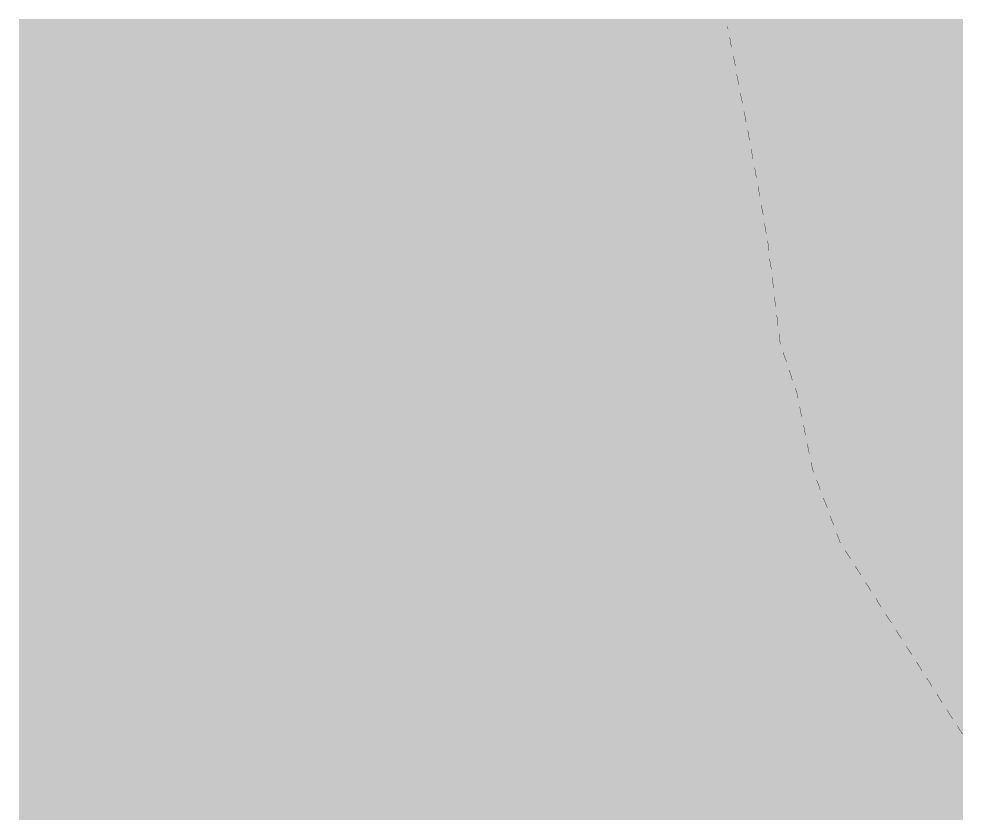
# Model space of a CAD drawing. Header units: metres. Extents: x 267733 to 276043, y 2074500 to 2088484.
# Drawn here: x 267733 to 276043, y 2081492 to 2088484 of the extents above; entities that cross this region are included whole.
import ezdxf

# ---------------------------------------------------------------- set-up
doc = ezdxf.new("R2010")
doc.units = ezdxf.units.M
doc.layers.add('ARABIAN SEA', color=141, linetype='Continuous')
doc.layers.add('FERRY', color=5, linetype='Continuous')

# ---------------------------------------------------------------- blocks, each defined once
blk = doc.blocks.new('TYJ')
at = {"layer": 'ARABIAN SEA'}
h = blk.add_hatch(dxfattribs=at)
h.set_pattern_fill('DASH', color=256, scale=30)
h.paths.add_polyline_path([(274039.1, 2079834.7), (274160.5, 2079961.4), (274251, 2080184.5), (274259.2, 2080204.4), (274275.5, 2080228.2), (274283.5, 2080232.1), (274295.6, 2080240), (274311.8, 2080259.8), (274332.1, 2080283.6), (274336.2, 2080291.5), (274340.2, 2080295.5), (274360.5, 2080323.3), (274380.8, 2080347.1), (274388.9, 2080355), (274409.2, 2080382.8), (274429.5, 2080406.5), (274433.5, 2080414.5), (274441.7, 2080426.4), (274457.9, 2080446.2), (274470.1, 2080462.1), (274482.3, 2080478), (274498.5, 2080497.8), (274506.6, 2080509.7), (274514.7, 2080517.6), (274531, 2080541.4), (274551.3, 2080573.2), (274555.3, 2080573.2), (274555.4, 2080577.2), (274559.4, 2080581.1), (274579.7, 2080604.9), (274596, 2080632.7), (274604, 2080636.7), (274608.1, 2080644.6), (274628.3, 2080664.4), (274652.6, 2080688.1), (274656.6, 2080692.1), (274664.7, 2080696), (274689, 2080719.7), (274713.2, 2080743.5), (274717.2, 2080743.4), (274717.3, 2080747.4), (274741.4, 2080763.2), (274749.5, 2080771.1), (274773.8, 2080790.8), (274777.8, 2080794.8), (274785.8, 2080798.7), (274810.1, 2080818.4), (274830.2, 2080830.2), (274846.3, 2080838), (274866.5, 2080853.8), (274878.5, 2080861.7), (274886.6, 2080865.6), (274906.7, 2080877.4), (274914.8, 2080881.3), (274938.9, 2080893), (274951, 2080900.9), (274971.1, 2080908.6), (274987.2, 2080916.5), (274995.2, 2080920.4), (275015.3, 2080928.2), (275027.3, 2080932), (275051.5, 2080943.8), (275067.5, 2080947.6), (275103.7, 2080963.2), (275107.7, 2080963.1), (275107.7, 2080967.1), (275136, 2080990.8), (275164.1, 2081002.5), (275176.2, 2081006.4), (275192.4, 2081022.2), (275204.5, 2081034.1), (275216.7, 2081054), (275256.8, 2081061.5), (275272.8, 2081065.3), (275280.9, 2081069.2), (275321, 2081076.8), (275329, 2081080.7), (275373.1, 2081088.2), (275385.2, 2081092.1), (275405.2, 2081095.9), (275417.2, 2081099.7), (275437.3, 2081107.5), (275461.4, 2081111.3), (275477.5, 2081119.1), (275493.5, 2081122.9), (275505.5, 2081122.8), (275537.6, 2081134.4), (275545.6, 2081134.3), (275549.7, 2081138.3), (275553.7, 2081138.2), (275589.8, 2081145.8), (275593.8, 2081149.8), (275669.2, 2081092.9), (275677.1, 2081084.9), (275696.9, 2081064.6), (275784, 2080983.6), (275854.8, 2080874.8), (275926.8, 2080874), (275934.2, 2080817.9), (276004.9, 2080701.1), (276040.4, 2080659.9), (276041.3, 2088484.5), (267732.8, 2088484.5), (267732.8, 2074544.5), (273834.3, 2074523.7), (273836.4, 2074551.7), (273836.4, 2074555.7), (273808.7, 2074580), (273804.8, 2074588), (273793.1, 2074612.2), (273789.1, 2074616.2), (273781.2, 2074624.3), (273761.4, 2074644.5), (273745.7, 2074668.7), (273737.8, 2074676.8), (273725.9, 2074684.9), (273706, 2074701.1), (273690.3, 2074721.3), (273682.4, 2074733.4), (273670.6, 2074753.6), (273658.7, 2074765.7), (273642.9, 2074777.9), (273627, 2074790), (273615.1, 2074798.2), (273603.3, 2074818.3), (273575.5, 2074834.6), (273567.5, 2074838.7), (273559.6, 2074846.8), (273539.9, 2074867), (273512.1, 2074891.3), (273508.2, 2074895.4), (273504.2, 2074895.4), (273480.5, 2074923.7), (273460.7, 2074943.9), (273456.8, 2074952), (273448.9, 2074960.1), (273433.2, 2074984.2), (273409.5, 2075016.5), (273393.8, 2075044.7), (273389.9, 2075052.7), (273390, 2075056.7), (273386, 2075064.8), (273374.4, 2075092.9), (273366.6, 2075113), (273362.8, 2075137.1), (273358.9, 2075145.1), (273355.2, 2075169.2), (273355.4, 2075185.2), (273351.6, 2075209.2), (273351.8, 2075225.2), (273356, 2075241.2), (273360.2, 2075257.1), (273364.4, 2075281.1), (273368.7, 2075305), (273368.8, 2075313), (273373.1, 2075337), (273381.2, 2075348.9), (273393.5, 2075376.8), (273401.6, 2075384.7), (273401.7, 2075392.7), (273409.8, 2075404.6), (273414, 2075424.6), (273426.3, 2075448.4), (273450.8, 2075496.2), (273450.9, 2075500.2), (273454.9, 2075504.1), (273479.2, 2075527.9), (273503.5, 2075555.6), (273503.5, 2075559.6), (273507.5, 2075559.6), (273535.8, 2075583.3), (273560, 2075599), (273568.1, 2075606.9), (273584.2, 2075614.7), (273604.3, 2075626.5), (273616.3, 2075630.4), (273640.5, 2075646.1), (273648.6, 2075650), (273672.7, 2075657.8), (273696.8, 2075669.5), (273716.9, 2075677.3), (273724.9, 2075681.2), (273745, 2075689), (273757.1, 2075692.8), (273781.2, 2075704.6), (273793.3, 2075712.4), (273805.4, 2075724.3), (273817.6, 2075744.2), (273837.8, 2075763.9), (273849.9, 2075767.8), (273866, 2075779.6), (273882.2, 2075791.5), (273894.3, 2075803.3), (273910.5, 2075819.2), (273926.7, 2075839), (273938.8, 2075846.8), (273947, 2075862.8), (273959.1, 2075878.6), (273967.3, 2075894.5), (273983.5, 2075914.4), (273995.8, 2075938.2), (273999.9, 2075950.2), (274004, 2075958.2), (274016.4, 2075990), (274020.6, 2076006), (274028.8, 2076029.9), (274028.9, 2076033.9), (274037.2, 2076061.8), (274041.4, 2076077.8), (274049.7, 2076105.7), (274049.8, 2076121.7), (274058.4, 2076173.6), (274062.9, 2076221.6), (274064.3, 2076345.6), (274060.9, 2076393.6), (274060.9, 2076397.6), (274057, 2076409.7), (274053.4, 2076445.7), (274053.5, 2076453.7), (274046, 2076493.8), (274046.1, 2076505.8), (274042.3, 2076521.9), (274038.5, 2076541.9), (274038.7, 2076561.9), (274031, 2076586), (274031, 2076590), (274027.3, 2076618.1), (274023.6, 2076638.1), (274019.8, 2076658.2), (274016, 2076674.2), (274016.1, 2076686.2), (274008.5, 2076726.3), (274004.6, 2076730.3), (274000.8, 2076750.4), (273997.1, 2076778.4), (273997.3, 2076790.4), (273989.7, 2076826.5), (273989.8, 2076838.5), (273993.9, 2076850.5), (273990.3, 2076882.5), (273951.4, 2078067.3), (274005.7, 2079355), (274000.5, 2079603.1)])
h.paths.add_polyline_path([(271017.9, 2080945.9), (272296.5, 2080931.7), (272299.4, 2081188.4), (271020.8, 2081202.6)], flags=24)
at = {"layer": 'FERRY', "lineweight": 0, "const_width": 3}
for points in [[(273970, 2088417.6), (273974.1, 2088393.6)], [(274004.3, 2088233.2), (273996.8, 2088273.3), (273989.3, 2088321.4)], [(274038.5, 2088068.8), (274030.9, 2088108.9), (274019.5, 2088157)], [(274068.7, 2087904.4), (274061.1, 2087944.5), (274049.7, 2087996.6)], [(274102.9, 2087740), (274091.3, 2087780.1), (274083.9, 2087832.2)], [(274133, 2087575.6), (274125.5, 2087619.7), (274114.1, 2087667.8)], [(274163.3, 2087415.2), (274155.7, 2087455.3), (274148.2, 2087503.4)], [(274193.4, 2087250.9), (274185.9, 2087291), (274178.4, 2087339)], [(274223.6, 2087086.5), (274216.1, 2087126.6), (274208.6, 2087174.7)], [(274253.8, 2086922.1), (274246.2, 2086962.2), (274238.8, 2087010.3)], [(274284, 2086757.7), (274276.4, 2086797.8), (274264.9, 2086846)], [(274310.1, 2086593.4), (274302.6, 2086633.5), (274295.2, 2086685.6)], [(274332.5, 2086445.1), (274329, 2086489.2), (274321.5, 2086533.3)], [(274354.7, 2086280.8), (274347.2, 2086324.9), (274339.7, 2086373)], [(274372.9, 2086116.6), (274369.3, 2086156.6), (274361.9, 2086208.7)], [(274395, 2085952.3), (274387.5, 2085992.4), (274384, 2086040.4)], [(274413.2, 2085784.1), (274409.7, 2085828.1), (274402.2, 2085876.2)], [(274435.3, 2085619.8), (274427.8, 2085659.9), (274424.4, 2085711.9)], [(274489.6, 2085463.1), (274474.1, 2085503.3), (274458.5, 2085547.5)], [(274539.8, 2085302.5), (274528.3, 2085342.7), (274512.8, 2085390.8)], [(274590.1, 2085145.9), (274582.5, 2085186), (274578.6, 2085190.1), (274567.1, 2085234.2)], [(274624.3, 2084981.5), (274612.7, 2085021.6), (274605.3, 2085069.7)], [(274658.5, 2084817.1), (274646.9, 2084857.2), (274639.5, 2084909.3)], [(274688.7, 2084656.7), (274681.1, 2084696.8), (274669.7, 2084744.9)], [(274726.9, 2084492.2), (274715.2, 2084524.4), (274715.3, 2084532.4), (274703.8, 2084580.5)], [(274785.1, 2084335.6), (274773.6, 2084375.7), (274754.1, 2084423.9)], [(274847.4, 2084182.8), (274831.8, 2084219), (274812.4, 2084267.2)], [(274905.7, 2084026.1), (274890.1, 2084062.3), (274870.6, 2084110.6)], [(274964, 2083869.5), (274960, 2083873.5), (274948.4, 2083909.6), (274928.9, 2083953.9)], [(275054.4, 2083728.4), (275030.8, 2083764.7), (275003.2, 2083805)], [(275144.8, 2083587.4), (275121.2, 2083623.7), (275093.7, 2083664)], [(275231.3, 2083446.4), (275211.7, 2083482.6), (275184.1, 2083522.9)], [(275321.7, 2083305.3), (275298.1, 2083341.6), (275274.6, 2083385.9)], [(275412.2, 2083168.3), (275388.6, 2083200.6), (275361.1, 2083244.9)], [(275502.7, 2083027.3), (275479, 2083059.5), (275451.5, 2083103.9)], [(275593.1, 2082886.2), (275569.5, 2082922.5), (275541.9, 2082962.8)], [(275679.5, 2082745.2), (275659.9, 2082781.5), (275632.4, 2082821.8)], [(275770, 2082604.2), (275750.4, 2082640.4), (275722.8, 2082680.7)], [(275860.4, 2082463.2), (275836.8, 2082499.4), (275813.3, 2082539.7)], [(275950.9, 2082322.1), (275927.3, 2082358.4), (275899.8, 2082402.7)], [(276041.3, 2082185.1), (276017.7, 2082217.4), (275990.2, 2082261.7)]]:
    blk.add_lwpolyline(points, dxfattribs=at)

msp = doc.modelspace()

# ---------------------------------------------------------------- block references
msp.add_blockref('TYJ', (0, 0))

doc.saveas('drawing.dxf')
